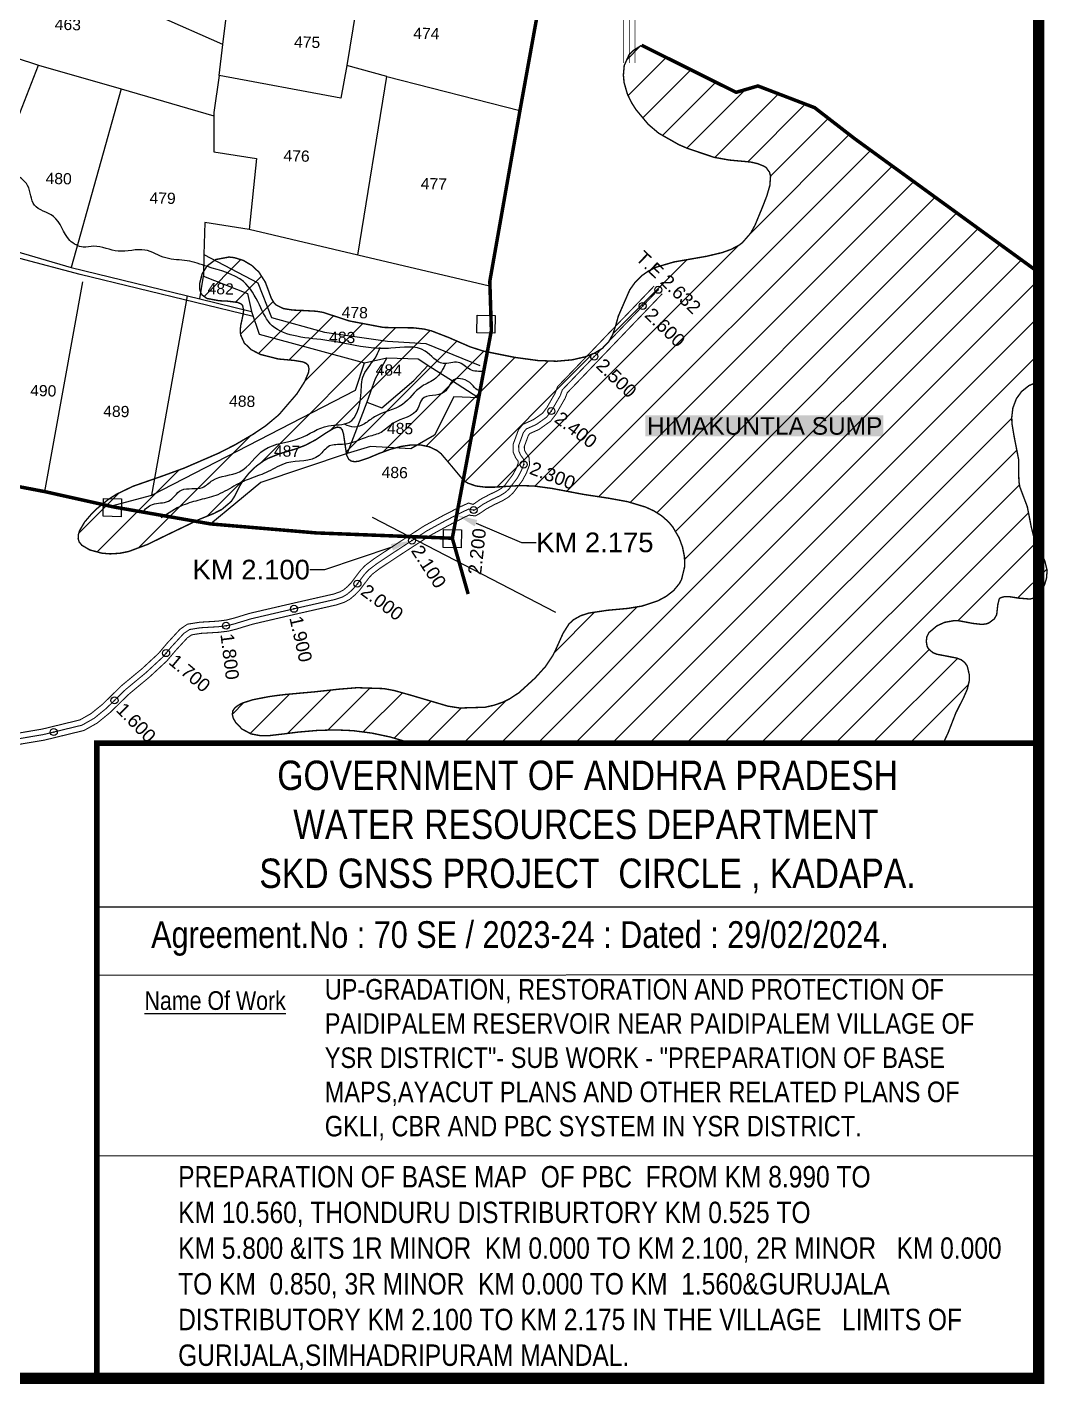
# Model space of a CAD drawing. Header units: inches. Extents: x 184455 to 195646, y 1613050 to 1620483.
# Drawn here: x 188155 to 189611, y 1613178 to 1615114 of the extents above; entities that cross this region are included whole.
import ezdxf
from ezdxf import colors
from ezdxf.entities.mleader import LeaderData, LeaderLine
from ezdxf.enums import TextEntityAlignment as Align
from ezdxf.math import Vec2, Vec3

# ---------------------------------------------------------------- set-up
doc = ezdxf.new("R2010")
doc.units = ezdxf.units.IN
doc.header["$LTSCALE"] = 15
doc.header["$MEASUREMENT"] = 0
doc.header["$PDMODE"] = 32
doc.header["$PDSIZE"] = 10
doc.linetypes.add('HIDDEN2', pattern=[0.1875, 0.125, -0.0625])
for name, color, linetype in [('BOUNDRY STONES', 240, 'Continuous'), ('CANAL1', 7, 'Continuous'), ('CSMark', 72, 'Continuous'), ('FRAME 025', 7, 'Continuous'), ('PAPER SIZE', 5, 'Continuous'), ('PLOTS', 7, 'Continuous'), ('PLOTS NO', 7, 'Continuous'), ('STREAMS', 4, 'Continuous'), ('STRUCTURE', 5, 'Continuous'), ('text2', 7, 'Continuous'), ('TITLEBLOCK', 7, 'Continuous'), ('VILLAGE BOUNDRY', 5, 'Continuous'), ('VILLAGE STONES', 240, 'Continuous')]:
    doc.layers.add(name, color=color, linetype=linetype)
doc.styles.add('ARIALN', font='ARIALN.TTF')
doc.styles.get("Standard").update_dxf_attribs({"font": 'arial.ttf'})

msp = doc.modelspace()

# ---------------------------------------------------------------- hatches: boundary and pattern name
at = {"layer": 'text2'}
h = msp.add_hatch(dxfattribs=at)
h.set_pattern_fill('ANSI31', color=5, scale=300)
h.paths.add_polyline_path([(189029.9, 1614518.4), (189378.1, 1614518.4), (189378.1, 1614569.9), (189029.9, 1614569.9)], flags=24)
h.paths.add_polyline_path([(189597.4, 1614605.9), (189597.4, 1614765.1), (189278, 1614999), (189197.1, 1615030), (189166, 1615020.9), (189031.2, 1615088.1), (189019.8, 1615080.8), (189013.5, 1615074.9), (189006.4, 1615059.2), (189005.2, 1615045.3), (189006.2, 1615034.9), (189010.8, 1615018.7), (189016.5, 1615006.8), (189022.9, 1614996.6), (189040.6, 1614975.3), (189055.5, 1614962.6), (189084.4, 1614946.2), (189096.7, 1614940.9), (189134.5, 1614928.2), (189156.1, 1614924.3), (189186.5, 1614921.5), (189196.6, 1614919.2), (189205.8, 1614915.5), (189208.9, 1614913.4), (189213.6, 1614907), (189215.1, 1614901.4), (189214.1, 1614888.1), (189209.8, 1614873.2), (189203.8, 1614857.7), (189192.9, 1614831.3), (189186.7, 1614820), (189174.9, 1614806.4), (189169.9, 1614802.7), (189158.7, 1614796.8), (189146.1, 1614792.3), (189123.8, 1614787), (189077.3, 1614778.9), (189052.2, 1614771.5), (189040.9, 1614766), (189031.5, 1614759.4), (189021.9, 1614749.8), (189014.3, 1614739.2), (188998, 1614701.7), (188994.2, 1614688.1), (188990, 1614675.5), (188984.1, 1614664.7), (188975, 1614655.5), (188963.6, 1614648.6), (188950.7, 1614643.6), (188932.2, 1614639.3), (188909.8, 1614637.3), (188883.4, 1614638.3), (188850.2, 1614642.8), (188805.7, 1614651.7), (188786.7, 1614657.8), (188756.1, 1614671.1), (188731.5, 1614680.6), (188720.8, 1614683.2), (188706, 1614684.9), (188679.5, 1614685.2), (188663.1, 1614685.5), (188614.6, 1614694.7), (188576.8, 1614707), (188567.3, 1614708.6), (188548.1, 1614709.7), (188533.5, 1614710.3), (188520.4, 1614712.4), (188509.9, 1614717.5), (188507.2, 1614720.1), (188503.1, 1614727), (188494.5, 1614750.1), (188485.4, 1614764.4), (188475.1, 1614774), (188463.2, 1614781.1), (188450.2, 1614785.1), (188442.6, 1614785.9), (188423.8, 1614782.4), (188411.4, 1614773.2), (188404.4, 1614762), (188400.7, 1614747.5), (188400.8, 1614740.6), (188402.5, 1614734.7), (188404.5, 1614731.7), (188411.1, 1614726.9), (188428.7, 1614723.6), (188440.9, 1614723), (188455, 1614721.2), (188460, 1614719), (188462.2, 1614716.7), (188463.5, 1614709.9), (188462.7, 1614703.5), (188459.5, 1614688.8), (188458.7, 1614682), (188459.3, 1614674.9), (188464.5, 1614663.3), (188474.1, 1614654), (188487.1, 1614647.1), (188513, 1614640.5), (188535.2, 1614638.5), (188548.4, 1614636.3), (188553, 1614634.1), (188555.7, 1614631.3), (188556.8, 1614626.5), (188556, 1614621), (188550.5, 1614608), (188539.6, 1614590.9), (188513.8, 1614560.9), (188494.5, 1614544.8), (188477.2, 1614533.2), (188451.5, 1614518.2), (188427.8, 1614506.1), (188378.4, 1614484.7), (188346.7, 1614473.2), (188305.5, 1614458.8), (188282.1, 1614447.5), (188270.4, 1614440), (188254.3, 1614427), (188247.1, 1614420), (188236.7, 1614407.8), (188229.5, 1614395.5), (188227.8, 1614389.6), (188227.6, 1614384.1), (188228.9, 1614379.7), (188232.8, 1614374.8), (188244.2, 1614368.1), (188261.3, 1614363.5), (188273, 1614362.5), (188286.7, 1614363.3), (188299.6, 1614365.9), (188327.1, 1614376.2), (188347.4, 1614386.2), (188401, 1614412), (188420.6, 1614419.9), (188432.6, 1614426), (188446, 1614437.4), (188450.3, 1614444), (188458.7, 1614460.5), (188463.2, 1614467.6), (188471.7, 1614478.3), (188481.5, 1614487.6), (188492.2, 1614495.3), (188498, 1614498.6), (188514.7, 1614505.3), (188538.8, 1614512.5), (188551.7, 1614517.5), (188566.1, 1614525.1), (188579.3, 1614533.9), (188592, 1614541.6), (188597.3, 1614543.3), (188601.9, 1614542.4), (188604.2, 1614539.4), (188606, 1614533.7), (188610.4, 1614503.6), (188613.5, 1614497.4), (188616.7, 1614495), (188621.8, 1614494), (188627.9, 1614494.7), (188642.3, 1614499.6), (188656.2, 1614505.5), (188673.5, 1614511.9), (188688.5, 1614515.8), (188702.7, 1614517.9), (188716, 1614517.8), (188728.2, 1614515.3), (188739.1, 1614510.1), (188745.1, 1614505.5), (188756.9, 1614491.6), (188777.6, 1614466.9), (188783.5, 1614463.3), (188795.1, 1614459.3), (188808.1, 1614457.7), (188821.9, 1614457.7), (188857.3, 1614459.9), (188877.6, 1614459.3), (188903.5, 1614455.8), (188948.5, 1614447.3), (188983.4, 1614442), (189011, 1614437), (189037, 1614429.2), (189048.9, 1614423.7), (189059.8, 1614416.8), (189069.5, 1614408.2), (189075.5, 1614401.1), (189084.6, 1614385.6), (189089.5, 1614372.3), (189092.3, 1614358.4), (189092.7, 1614344.7), (189088.2, 1614326.1), (189085, 1614320.1), (189076.9, 1614310.2), (189066.4, 1614302), (189054.2, 1614295.4), (189031.6, 1614288), (189011.6, 1614284.7), (188982.4, 1614282), (188955.7, 1614278), (188944.1, 1614274.2), (188933.9, 1614268.4), (188927.7, 1614262.6), (188919.2, 1614249.3), (188908.1, 1614224.5), (188904.6, 1614217.6), (188894, 1614201.7), (188879.2, 1614185.3), (188856.4, 1614164.5), (188842.3, 1614155.3), (188833.7, 1614151.1), (188821.1, 1614146.7), (188808, 1614143.7), (188771.8, 1614142.6), (188754.8, 1614145.3), (188704, 1614160.3), (188678.6, 1614167.5), (188663.3, 1614170.3), (188625.6, 1614171.6), (188598.8, 1614169.4), (188565.1, 1614165.7), (188548.4, 1614164.2), (188523.2, 1614161.9), (188509.1, 1614160.2), (188499.3, 1614158.8), (188476.7, 1614154.4), (188461.7, 1614149.6), (188455.7, 1614146.4), (188451, 1614142.8), (188448.2, 1614138.5), (188447.4, 1614133.4), (188448.8, 1614127.9), (188452.2, 1614122.1), (188461.2, 1614112.6), (188474.3, 1614105.6), (188487.2, 1614103.2), (188500.8, 1614103.3), (188521.3, 1614105.7), (188541.9, 1614108.3), (188568.4, 1614110.6), (188594.5, 1614111.4), (188619.4, 1614110.3), (188646.5, 1614106.8), (188672.4, 1614101.3), (188698, 1614093.8), (188702.3, 1614092.3), (189460.7, 1614092.3), (189462.4, 1614094.6), (189468.1, 1614106.6), (189479.5, 1614135.9), (189490.6, 1614157.7), (189495.8, 1614169.8), (189498.7, 1614182.3), (189498.8, 1614189.1), (189495.7, 1614202.2), (189492.1, 1614207.5), (189487, 1614211.4), (189480.8, 1614213.8), (189466.5, 1614216.6), (189452.3, 1614219.3), (189446.3, 1614221.7), (189439.8, 1614227.8), (189438.4, 1614230.8), (189437.2, 1614237.5), (189438, 1614244), (189441, 1614250.2), (189452.4, 1614259.8), (189463.4, 1614264.8), (189476.5, 1614267.2), (189484, 1614267), (189503.6, 1614263.3), (189516.8, 1614261.8), (189523, 1614262.7), (189526.4, 1614263.9), (189534.1, 1614269.6), (189537.6, 1614275.6), (189539.2, 1614289.8), (189541.2, 1614298.1), (189543.2, 1614299.9), (189548.7, 1614301.5), (189555.8, 1614301.4), (189568.7, 1614299.4), (189585.2, 1614298), (189591.6, 1614299.8), (189596.1, 1614303.1), (189605.6, 1614317.8), (189608.6, 1614327.3), (189609.6, 1614339), (189606.2, 1614352.5), (189594.2, 1614376.7), (189591.2, 1614383.9), (189586.7, 1614402.1), (189581.3, 1614429.7), (189570.6, 1614458.2), (189569.4, 1614465.4), (189568.9, 1614478.6), (189568.8, 1614497.7), (189562.3, 1614531), (189559.4, 1614548.3), (189559.1, 1614557.3), (189560.7, 1614570.5), (189565.6, 1614583.7), (189573.2, 1614594.2), (189583.8, 1614602.6), (189589.9, 1614605.2)])

# ---------------------------------------------------------------- linework, layer by layer
at = {"layer": 'BOUNDRY STONES'}
for points in [[(188796.7, 1614703.2), (188822.4, 1614702.6), (188821.8, 1614677.2), (188796.1, 1614677.7)], [(188263.9, 1614441.6), (188289.6, 1614441), (188289, 1614415.5), (188263.3, 1614416.1)], [(188748.7, 1614397.2), (188774.4, 1614396.6), (188773.8, 1614371.1), (188748.1, 1614371.7)]]:
    msp.add_lwpolyline(points, close=True, dxfattribs=at)
at = {"layer": 'CANAL1', "color": 200}
for points, const_width in [([(189005.7, 1615149.9), (189005.6, 1615062.9)], 1), ([(189021.7, 1615155.4), (189021.6, 1615062.9)], 1), ([(188041.5, 1614089.8), (188176.2, 1614112.5), (188230, 1614125.6), (188245.7, 1614134.5), (188262.3, 1614147.9), (188289.5, 1614174.5), (188318.7, 1614198.7), (188342.3, 1614220.6), (188354.5, 1614235.1), (188372.9, 1614255), (188383.4, 1614262.2), (188401.2, 1614265), (188426.4, 1614266.5), (188438.4, 1614268), (188449.1, 1614270.6), (188472.3, 1614277.7), (188532.5, 1614291.7), (188592, 1614305.2), (188601.2, 1614308.4), (188606.1, 1614311.1), (188611.8, 1614315.9), (188616.9, 1614321.2), (188623.8, 1614330.4), (188630, 1614338.6), (188636.5, 1614345.6), (188648.9, 1614355), (188676, 1614373), (188720.6, 1614402.1), (188748.4, 1614417.3), (188772.2, 1614429.5), (188784.3, 1614435), (188790.6, 1614433.1), (188790.8, 1614433.1), (188792.6, 1614434.2), (188801.3, 1614440.3), (188814.3, 1614447.2), (188824.7, 1614452.1), (188831.5, 1614456.2), (188836, 1614460.2), (188840.9, 1614466.8), (188847.4, 1614475.3), (188852.4, 1614484.4), (188855.2, 1614492), (188855, 1614494.8), (188851.6, 1614499.5), (188848, 1614507.5), (188847.8, 1614518.4), (188851.6, 1614528.6), (188855.5, 1614539.4), (188861.8, 1614547.2), (188871, 1614551.3), (188877.1, 1614554.1), (188883.1, 1614558.3), (188890.1, 1614563.3), (188896.2, 1614571.4), (188902.2, 1614581.9), (188907.8, 1614591.6), (188911.3, 1614601), (188938, 1614628.8), (188953.5, 1614645), (188970.2, 1614662.4), (188986.1, 1614679), (189011.6, 1614705.5), (189032.4, 1614727.2), (189049.2, 1614744.7)], 1.5), ([(188044.4, 1614074.1), (188179.4, 1614096.8), (188236, 1614110.6), (188254.8, 1614121.2), (188272.9, 1614136), (188300.2, 1614162.6), (188329.2, 1614186.7), (188353.9, 1614209.6), (188366.5, 1614224.5), (188383.4, 1614242.8), (188389.5, 1614247), (188402.9, 1614249.1), (188427.9, 1614250.6), (188441.3, 1614252.2), (188453.3, 1614255.2), (188476.4, 1614262.2), (188536.1, 1614276.1), (188596.4, 1614289.8), (188607.8, 1614293.7), (188615.3, 1614297.9), (188622.7, 1614304.2), (188629.1, 1614310.8), (188636.6, 1614320.8), (188642.3, 1614328.3), (188647.3, 1614333.7), (188658.1, 1614341.9), (188684.8, 1614359.6), (188728.9, 1614388.3), (188755.9, 1614403.1), (188779.2, 1614415.1), (188785.5, 1614418), (188787.4, 1614417.4), (188794.2, 1614416.6), (188801.2, 1614420.7), (188809.7, 1614426.6), (188821.4, 1614432.9), (188832.3, 1614438), (188841.1, 1614443.3), (188847.8, 1614449.3), (188853.7, 1614457.1), (188860.9, 1614466.6), (188866.9, 1614477.8), (188871.5, 1614489.8), (188870.5, 1614500.6), (188865.5, 1614507.5), (188864, 1614511.1), (188863.9, 1614515.7), (188866.6, 1614523.1), (188869.6, 1614531.4), (188871.8, 1614534.2), (188877.5, 1614536.7), (188885.1, 1614540.1), (188892.3, 1614545.3), (188901.4, 1614551.7), (188909.6, 1614562.6), (188916.1, 1614574), (188922.3, 1614584.8), (188925.1, 1614592.3), (188949.6, 1614617.7), (188965.1, 1614633.9), (188981.8, 1614651.3), (188997.7, 1614667.9), (189023.2, 1614694.5), (189043.9, 1614716.1), (189060.7, 1614733.6)], 1.5)]:
    msp.add_lwpolyline(points, dxfattribs=dict(at, const_width=const_width))
at = {"layer": 'CANAL1', "color": 1, "linetype": 'HIDDEN2', "ltscale": 4, "const_width": 1}
msp.add_lwpolyline([(189013.7, 1615152.6), (189013.6, 1615062.9)], dxfattribs=at)
at = {"layer": 'CANAL1', "color": 1, "linetype": 'HIDDEN2', "ltscale": 50, "const_width": 1.5}
msp.add_lwpolyline([(188043, 1614081.9), (188177.8, 1614104.7), (188233, 1614118.1), (188250.3, 1614127.9), (188267.6, 1614142), (188294.8, 1614168.6), (188323.9, 1614192.7), (188348.1, 1614215.1), (188360.5, 1614229.8), (188378.1, 1614248.9), (188386.5, 1614254.6), (188402.1, 1614257.1), (188427.1, 1614258.5), (188439.9, 1614260.1), (188451.2, 1614262.9), (188474.3, 1614269.9), (188534.3, 1614283.9), (188594.2, 1614297.5), (188604.5, 1614301), (188610.7, 1614304.5), (188617.3, 1614310.1), (188623, 1614316), (188630.2, 1614325.6), (188636.1, 1614333.5), (188641.9, 1614339.6), (188653.5, 1614348.4), (188680.4, 1614366.3), (188724.7, 1614395.2), (188752.1, 1614410.2), (188775.7, 1614422.3), (188784.9, 1614426.5), (188789, 1614425.3), (188792.5, 1614424.9), (188796.9, 1614427.5), (188805.5, 1614433.5), (188817.8, 1614440.1), (188828.5, 1614445.1), (188836.3, 1614449.8), (188841.9, 1614454.8), (188847.3, 1614462), (188854.1, 1614470.9), (188859.6, 1614481.1), (188863.4, 1614490.9), (188862.7, 1614497.7), (188858.6, 1614503.5), (188856, 1614509.3), (188855.8, 1614517), (188859.1, 1614525.9), (188862.5, 1614535.4), (188866.8, 1614540.7), (188874.2, 1614544), (188881.1, 1614547.1), (188887.7, 1614551.8), (188895.7, 1614557.5), (188902.9, 1614567), (188909.2, 1614578), (188915.1, 1614588.2), (188918.2, 1614596.6), (188943.8, 1614623.3), (188959.3, 1614639.4), (188976, 1614656.9), (188991.9, 1614673.4), (189017.4, 1614700), (189038.1, 1614721.6), (189055, 1614739.2)], dxfattribs=at)
at = {"layer": 'FRAME 025', "lineweight": -3}
msp.add_lwpolyline([(188254, 1613858.9), (189597.4, 1613858.9)], dxfattribs=at)
at = {"layer": 'FRAME 025', "lineweight": -3, "elevation": 4.9}
for points in [[(188254.7, 1613761.4), (189591.9, 1613762.3)], [(188256.8, 1613504.4), (189594.7, 1613503.8)]]:
    msp.add_lwpolyline(points, dxfattribs=at)
at = {"layer": 'PAPER SIZE', "color": 5}
for points, const_width in [([(184462.7, 1619911.9), (189597.4, 1619911.9), (189597.4, 1613186.5), (184462.7, 1613186.5)], 16), ([(189597.4, 1613186.5), (188254, 1613186.5), (188254, 1614092.3), (189597.4, 1614092.3)], 8)]:
    msp.add_lwpolyline(points, close=True, dxfattribs=dict(at, const_width=const_width))
at = {"layer": 'PAPER SIZE'}
msp.add_lwpolyline([(188647, 1614415), (188908.3, 1614279.1)], dxfattribs=at)
at = {"layer": 'PLOTS'}
for points in [[(188433.9, 1615088.9), (188248.5, 1615171.2), (188274.8, 1615240.8)], [(188667.6, 1615043.3), (188610.6, 1615059), (188602, 1615012.7), (188428.7, 1615045), (188433.9, 1615088.9), (188441.8, 1615154.6), (188447.5, 1615188.8), (188464.7, 1615230.5), (188631.8, 1615187.6), (188610.6, 1615059)], [(188109.6, 1615099.1), (188105.3, 1615081.1), (188170.8, 1615059.7), (188288.8, 1615026.1), (188421, 1614987.5)], [(187942.4, 1614851.8), (187951.7, 1614888.1), (188092.2, 1614849.9), (188124.3, 1614939.8), (188170.8, 1615059.7)], [(188428.7, 1615045), (188421, 1614992), (188421.1, 1614935.8), (188482, 1614926.6), (188471.4, 1614825.4)], [(188626.3, 1614788.8), (188667.6, 1615043.3), (188857.7, 1614995.1)], [(188288.8, 1615026.1), (188217.4, 1614771.1)], [(188477.4, 1614701), (188230.4, 1614760.8), (188144.4, 1614784), (187939.3, 1614845.7)], [(188814.1, 1614744.4), (188626.3, 1614788.8), (188471.4, 1614825.4), (188408.4, 1614835.1), (188407, 1614789.4), (188483.6, 1614749.2), (188503.5, 1614699.6), (188579, 1614678.6), (188668.7, 1614665.9), (188723.6, 1614662.5), (188800.3, 1614631.2)], [(188130.2, 1614796.7), (188217.4, 1614771.1), (188401, 1614726.4), (188475, 1614708.4), (188485.6, 1614675.7), (188635.9, 1614635.2), (188667.9, 1614642.2), (188712.7, 1614640.6), (188729.3, 1614630), (188760, 1614610.5), (188798.8, 1614585), (188763.3, 1614586.3), (188735.7, 1614532), (188702, 1614512.5), (188644.6, 1614515.5), (188611.4, 1614505.9), (188488, 1614464.5), (188416.6, 1614405.2)], [(188407, 1614789.4), (188406.1, 1614758.6), (188468.9, 1614734.1), (188475, 1614708.4)], [(188401, 1614726.4), (188406.1, 1614758.6)], [(188180, 1614451.3), (188234.1, 1614750.5)], [(188332.7, 1614446.3), (188383.7, 1614730.6)], [(188667.9, 1614642.2), (188651, 1614612.4), (188639.5, 1614578.8), (188611.4, 1614505.9)], [(188273.6, 1614430.5), (188332.7, 1614446.3), (188623.1, 1614595.8), (188635.9, 1614635.2)], [(188639.5, 1614578.8), (188660.5, 1614570.7), (188706.2, 1614609.8), (188726.7, 1614631.7)]]:
    msp.add_lwpolyline(points, dxfattribs=at)
at = {"layer": 'STREAMS'}
for points in [[(188806.1, 1614622.7), (188786.5, 1614625.5), (188769.7, 1614635.6), (188748.1, 1614634.2), (188722.4, 1614651.8), (188673.7, 1614655.8), (188645.5, 1614656.4), (188585.2, 1614666.6), (188539.3, 1614672.9), (188504.5, 1614687.8), (188486, 1614717.6), (188463.3, 1614750.9), (188412, 1614772.3), (188383, 1614780.6), (188352.5, 1614784.6), (188322.8, 1614795.9), (188284.7, 1614794.3), (188249.9, 1614801.3), (188234.9, 1614800.2), (188215.8, 1614809.6), (188192.2, 1614844), (188165.1, 1614860), (188155.5, 1614887.8), (188135.4, 1614906.3), (188117.6, 1614925.9), (188100.2, 1614946.3), (188077.3, 1614946.1), (188047.1, 1614945.5), (188015.1, 1614960.8), (187971.9, 1614978.1), (187948, 1614990.9), (187930.9, 1615000.2), (187925.4, 1615025.7), (187908.3, 1615059.3), (187878.4, 1615081.2), (187859.9, 1615104.2), (187830.2, 1615143.8), (187789.7, 1615164.3), (187756.1, 1615183.2), (187736.8, 1615217.6), (187705.8, 1615229.1), (187675.8, 1615236.3), (187643.6, 1615249.3), (187610.6, 1615259.7), (187576.4, 1615285.2), (187539.5, 1615306.2), (187516.9, 1615312.3), (187510.5, 1615319.2), (187513.3, 1615338.4), (187510, 1615354.2), (187526.2, 1615385.8), (187527.8, 1615424.1), (187531.1, 1615443.6), (187517.2, 1615472.9), (187517, 1615495.4), (187503, 1615532.2), (187497.4, 1615564), (187493, 1615583.6), (187495.9, 1615603.7), (187478.6, 1615622.4), (187451.9, 1615674.6), (187425.8, 1615712), (187413.2, 1615741.6), (187395.1, 1615770), (187380.2, 1615794.8), (187356.4, 1615807), (187344.1, 1615828.6), (187326.5, 1615842.5), (187314.1, 1615863.1), (187290.9, 1615887.3), (187287, 1615941.7), (187284.6, 1615964.9), (187284, 1615980.2), (187269.2, 1616003.1), (187260.3, 1616026.3), (187237.9, 1616030.9), (187221.8, 1616037.5), (187192.8, 1616049.8), (187188.3, 1616054.9)], [(188318.6, 1614421.4), (188333.5, 1614433.1), (188356.2, 1614437.6), (188374.8, 1614453.3), (188405.1, 1614457.4), (188419.1, 1614467.3), (188457.6, 1614479.5), (188492.9, 1614511), (188543.5, 1614527.4), (188584.5, 1614545.2), (188613.8, 1614550.1), (188630.8, 1614588.8), (188634.8, 1614617.7), (188653.2, 1614645.2), (188658.5, 1614657.6)], [(188752, 1614634.6), (188737.5, 1614613), (188717.7, 1614601.4), (188690, 1614575.7), (188650.1, 1614557.8), (188635.9, 1614548.1), (188621, 1614543.3), (188608.3, 1614547.1)], [(188802.3, 1614595.5), (188796.8, 1614596.6), (188788.7, 1614604.5), (188763.6, 1614610.8), (188749.7, 1614593.1), (188718, 1614583.3), (188712.2, 1614569.9), (188676.9, 1614548.9), (188659.6, 1614535.8), (188641.7, 1614529.7), (188604.7, 1614518.5), (188586.1, 1614516.4), (188571.3, 1614502.9), (188525, 1614492.2), (188498.5, 1614479.8), (188473.9, 1614470.2), (188453, 1614460.9), (188426.9, 1614446.9), (188401.4, 1614439.5), (188377, 1614431.8), (188345.8, 1614413.9)]]:
    msp.add_spline(points, degree=3, dxfattribs=at)
at = {"layer": 'text2', "color": 5}
for points in [[(188702.3, 1614092.3, 2, 2, 0), (188698, 1614093.8, 2, 2, 0), (188672.4, 1614101.3, 2, 2, 0), (188646.5, 1614106.8, 2, 2, 0), (188619.4, 1614110.3, 2, 2, 0), (188594.5, 1614111.4, 2, 2, 0), (188568.4, 1614110.6, 2, 2, 0), (188541.9, 1614108.3, 2, 2, 0), (188521.3, 1614105.7, 2, 2, 0), (188500.8, 1614103.3, 2, 2, 0), (188487.2, 1614103.2, 2, 2, 0), (188474.3, 1614105.6, 2, 2, 0), (188461.2, 1614112.6, 2, 2, 0), (188452.2, 1614122.1, 2, 2, 0), (188448.8, 1614127.9, 2, 2, 0), (188447.4, 1614133.4, 2, 2, 0), (188448.2, 1614138.5, 2, 2, 0), (188451, 1614142.8, 2, 2, 0), (188455.7, 1614146.4, 2, 2, 0), (188461.7, 1614149.6, 2, 2, 0), (188476.7, 1614154.4, 2, 2, 0), (188499.3, 1614158.8, 2, 2, 0), (188509.1, 1614160.2, 2, 2, 0), (188523.2, 1614161.9, 2, 2, 0), (188548.4, 1614164.2, 2, 2, 0), (188565.1, 1614165.7, 2, 2, 0), (188598.8, 1614169.4, 2, 2, 0), (188625.6, 1614171.6, 2, 2, 0), (188663.3, 1614170.3, 2, 2, 0), (188678.6, 1614167.5, 2, 2, 0), (188704, 1614160.3, 2, 2, 0), (188754.8, 1614145.3, 2, 2, 0), (188771.8, 1614142.6, 2, 2, 0), (188808, 1614143.7, 2, 2, 0), (188821.1, 1614146.7, 2, 2, 0), (188833.7, 1614151.1, 2, 2, 0), (188842.3, 1614155.3, 2, 2, 0), (188856.4, 1614164.5, 2, 2, 0), (188879.2, 1614185.3, 2, 2, 0), (188894, 1614201.7, 2, 2, 0), (188904.6, 1614217.6, 2, 2, 0), (188908.1, 1614224.5, 2, 2, 0), (188919.2, 1614249.3, 2, 2, 0), (188927.7, 1614262.6, 2, 2, 0), (188933.9, 1614268.4, 2, 2, 0), (188944.1, 1614274.2, 2, 2, 0), (188955.7, 1614278, 2, 2, 0), (188982.4, 1614282, 2, 2, 0), (189011.6, 1614284.7, 2, 2, 0), (189031.6, 1614288, 2, 2, 0), (189054.2, 1614295.4, 2, 2, 0), (189066.4, 1614302, 2, 2, 0), (189076.9, 1614310.2, 2, 2, 0), (189085, 1614320.1, 2, 2, 0), (189088.2, 1614326.1, 2, 2, 0), (189092.7, 1614344.7, 2, 2, 0), (189092.3, 1614358.4, 2, 2, 0), (189089.5, 1614372.3, 2, 2, 0), (189084.6, 1614385.6, 2, 2, 0), (189075.5, 1614401.1, 2, 2, 0), (189069.5, 1614408.2, 2, 2, 0), (189059.8, 1614416.8, 2, 2, 0), (189048.9, 1614423.7, 2, 2, 0), (189037, 1614429.2, 2, 2, 0), (189011, 1614437, 2, 2, 0), (188983.4, 1614442, 2, 2, 0), (188948.5, 1614447.3, 2, 2, 0), (188903.5, 1614455.8, 2, 2, 0), (188877.6, 1614459.3, 2, 2, 0), (188857.3, 1614459.9, 2, 2, 0), (188821.9, 1614457.7, 2, 2, 0), (188808.1, 1614457.7, 2, 2, 0), (188795.1, 1614459.3, 2, 2, 0), (188783.5, 1614463.3, 2, 2, 0), (188777.6, 1614466.9, 2, 2, 0), (188756.9, 1614491.6, 2, 2, 0), (188745.1, 1614505.5, 2, 2, 0), (188739.1, 1614510.1, 2, 2, 0), (188728.2, 1614515.3, 2, 2, 0), (188716, 1614517.8, 2, 2, 0), (188702.7, 1614517.9, 2, 2, 0), (188688.5, 1614515.8, 2, 2, 0), (188673.5, 1614511.9, 2, 2, 0), (188656.2, 1614505.5, 2, 2, 0), (188642.3, 1614499.6, 2, 2, 0), (188627.9, 1614494.7, 2, 2, 0), (188621.8, 1614494, 2, 2, 0), (188616.7, 1614495, 2, 2, 0), (188613.5, 1614497.4, 2, 2, 0), (188610.4, 1614503.6, 2, 2, 0), (188606, 1614533.7, 2, 2, 0), (188604.2, 1614539.4, 2, 2, 0), (188601.9, 1614542.4, 2, 2, 0), (188597.3, 1614543.3, 2, 2, 0), (188592, 1614541.6, 2, 2, 0), (188579.3, 1614533.9, 2, 2, 0), (188566.1, 1614525.1, 2, 2, 0), (188551.7, 1614517.5, 2, 2, 0), (188538.8, 1614512.5, 2, 2, 0), (188514.7, 1614505.3, 2, 2, 0), (188498, 1614498.6, 2, 2, 0), (188492.2, 1614495.3, 2, 2, 0), (188481.5, 1614487.6, 2, 2, 0), (188471.7, 1614478.3, 2, 2, 0), (188463.2, 1614467.6, 2, 2, 0), (188458.7, 1614460.5, 2, 2, 0), (188450.3, 1614444, 2, 2, 0), (188446, 1614437.4, 2, 2, 0), (188432.6, 1614426, 2, 2, 0), (188420.6, 1614419.9, 2, 2, 0), (188401, 1614412, 2, 2, 0), (188347.4, 1614386.2, 2, 2, 0), (188327.1, 1614376.2, 2, 2, 0), (188299.6, 1614365.9, 2, 2, 0), (188286.7, 1614363.3, 2, 2, 0), (188273, 1614362.5, 2, 2, 0), (188261.3, 1614363.5, 2, 2, 0), (188244.2, 1614368.1, 2, 2, 0), (188232.8, 1614374.8, 2, 2, 0), (188228.9, 1614379.7, 2, 2, 0), (188227.6, 1614384.1, 2, 2, 0), (188227.8, 1614389.6, 2, 2, 0), (188229.5, 1614395.5, 2, 2, 0), (188236.7, 1614407.8, 2, 2, 0), (188247.1, 1614420, 2, 2, 0), (188254.3, 1614427, 2, 2, 0), (188270.4, 1614440, 2, 2, 0), (188282.1, 1614447.5, 2, 2, 0), (188305.5, 1614458.8, 2, 2, 0), (188346.7, 1614473.2, 2, 2, 0), (188378.4, 1614484.7, 2, 2, 0), (188427.8, 1614506.1, 2, 2, 0), (188451.5, 1614518.2, 2, 2, 0), (188477.2, 1614533.2, 2, 2, 0), (188494.5, 1614544.8, 2, 2, 0), (188513.8, 1614560.9, 2, 2, 0), (188539.6, 1614590.9, 2, 2, 0), (188550.5, 1614608, 2, 2, 0), (188556, 1614621, 2, 2, 0), (188556.8, 1614626.5, 2, 2, 0), (188555.7, 1614631.3, 2, 2, 0), (188553, 1614634.1, 2, 2, 0), (188548.4, 1614636.3, 2, 2, 0), (188535.2, 1614638.5, 2, 2, 0), (188513, 1614640.5, 2, 2, 0), (188487.1, 1614647.1, 2, 2, 0), (188474.1, 1614654, 2, 2, 0), (188464.5, 1614663.3, 2, 2, 0), (188459.3, 1614674.9, 2, 2, 0), (188458.7, 1614682, 2, 2, 0), (188459.5, 1614688.8, 2, 2, 0), (188462.7, 1614703.5, 2, 2, 0), (188463.5, 1614709.9, 2, 2, 0), (188462.2, 1614716.7, 2, 2, 0), (188460, 1614719, 2, 2, 0), (188455, 1614721.2, 2, 2, 0), (188440.9, 1614723, 2, 2, 0), (188428.7, 1614723.6, 2, 2, 0), (188411.1, 1614726.9, 2, 2, 0), (188404.5, 1614731.7, 2, 2, 0), (188402.5, 1614734.7, 2, 2, 0), (188400.8, 1614740.6, 2, 2, 0), (188400.7, 1614747.5, 2, 2, 0), (188404.4, 1614762, 2, 2, 0), (188411.4, 1614773.2, 2, 2, 0), (188423.8, 1614782.4, 2, 2, 0), (188442.6, 1614785.9, 2, 2, 0), (188450.2, 1614785.1, 2, 2, 0), (188463.2, 1614781.1, 2, 2, 0), (188475.1, 1614774, 2, 2, 0), (188485.4, 1614764.4, 2, 2, 0), (188494.5, 1614750.1, 2, 2, 0), (188503.1, 1614727, 2, 2, 0), (188507.2, 1614720.1, 2, 2, 0), (188509.9, 1614717.5, 2, 2, 0), (188520.4, 1614712.4, 2, 2, 0), (188533.5, 1614710.3, 2, 2, 0), (188548.1, 1614709.7, 2, 2, 0), (188567.3, 1614708.6, 2, 2, 0), (188576.8, 1614707, 2, 2, 0), (188614.6, 1614694.7, 2, 2, 0), (188663.1, 1614685.5, 2, 2, 0), (188679.5, 1614685.2, 2, 2, 0), (188706, 1614684.9, 2, 2, 0), (188720.8, 1614683.2, 2, 2, 0), (188731.5, 1614680.6, 2, 2, 0), (188756.1, 1614671.1, 2, 2, 0), (188786.7, 1614657.8, 2, 2, 0), (188805.7, 1614651.7, 2, 2, 0), (188850.2, 1614642.8, 2, 2, 0), (188883.4, 1614638.3, 2, 2, 0), (188909.8, 1614637.3, 2, 2, 0), (188932.2, 1614639.3, 2, 2, 0), (188950.7, 1614643.6, 2, 2, 0), (188963.6, 1614648.6, 2, 2, 0), (188975, 1614655.5, 2, 2, 0), (188984.1, 1614664.7, 2, 2, 0), (188990, 1614675.5, 2, 2, 0), (188994.2, 1614688.1, 2, 2, 0), (188998, 1614701.7, 2, 2, 0), (189014.3, 1614739.2, 2, 2, 0), (189021.9, 1614749.8, 2, 2, 0), (189031.5, 1614759.4, 2, 2, 0), (189040.9, 1614766, 2, 2, 0), (189052.2, 1614771.5, 2, 2, 0), (189077.3, 1614778.9, 2, 2, 0), (189123.8, 1614787, 2, 2, 0), (189146.1, 1614792.3, 2, 2, 0), (189158.7, 1614796.8, 2, 2, 0), (189169.9, 1614802.7, 2, 2, 0), (189174.9, 1614806.4, 2, 2, 0), (189186.7, 1614820, 2, 2, 0), (189192.9, 1614831.3, 2, 2, 0), (189203.8, 1614857.7, 2, 2, 0), (189209.8, 1614873.2, 2, 2, 0), (189214.1, 1614888.1, 2, 2, 0), (189215.1, 1614901.4, 2, 2, 0), (189213.6, 1614907, 2, 2, 0), (189208.9, 1614913.4, 2, 2, 0), (189205.8, 1614915.5, 2, 2, 0), (189196.6, 1614919.2, 2, 2, 0), (189186.5, 1614921.5, 2, 2, 0), (189156.1, 1614924.3, 2, 2, 0), (189134.5, 1614928.2, 2, 2, 0), (189096.7, 1614940.9, 2, 2, 0), (189084.4, 1614946.2, 2, 2, 0), (189055.5, 1614962.6, 2, 2, 0), (189040.6, 1614975.3, 2, 2, 0), (189022.9, 1614996.6, 2, 2, 0), (189016.5, 1615006.8, 2, 2, 0), (189010.8, 1615018.7, 2, 2, 0), (189006.2, 1615034.9, 2, 2, 0), (189005.2, 1615045.3, 2, 2, 0), (189006.4, 1615059.2, 2, 2, 0), (189013.5, 1615074.9, 2, 2, 0), (189019.8, 1615080.8, 2, 2, 0), (189031.2, 1615088.1, 0, 0, 0), (189166, 1615020.9, 0, 0, 0), (189197.1, 1615030, 0, 0, 0), (189278, 1614999, 0, 0, 0), (189597.4, 1614765.1, 0, 0, 0)], [(189597.4, 1614605.9, 2, 2, 0), (189589.9, 1614605.2, 2, 2, 0), (189583.8, 1614602.6, 2, 2, 0), (189573.2, 1614594.2, 2, 2, 0), (189565.6, 1614583.7, 2, 2, 0), (189560.7, 1614570.5, 2, 2, 0), (189559.1, 1614557.3, 2, 2, 0), (189559.4, 1614548.3, 2, 2, 0), (189562.3, 1614531, 2, 2, 0), (189568.8, 1614497.7, 2, 2, 0), (189568.9, 1614478.6, 2, 2, 0), (189569.4, 1614465.4, 2, 2, 0), (189570.6, 1614458.2, 2, 2, 0), (189581.3, 1614429.7, 2, 2, 0), (189586.7, 1614402.1, 2, 2, 0), (189591.2, 1614383.9, 2, 2, 0), (189594.2, 1614376.7, 2, 2, 0), (189606.2, 1614352.5, 2, 2, 0), (189609.6, 1614339, 2, 2, 0), (189608.6, 1614327.3, 2, 2, 0), (189605.6, 1614317.8, 2, 2, 0), (189596.1, 1614303.1, 2, 2, 0), (189591.6, 1614299.8, 2, 2, 0), (189585.2, 1614298, 2, 2, 0), (189568.7, 1614299.4, 2, 2, 0), (189555.8, 1614301.4, 2, 2, 0), (189548.7, 1614301.5, 2, 2, 0), (189543.2, 1614299.9, 2, 2, 0), (189541.2, 1614298.1, 2, 2, 0), (189539.2, 1614289.8, 2, 2, 0), (189537.6, 1614275.6, 2, 2, 0), (189534.1, 1614269.6, 2, 2, 0), (189526.4, 1614263.9, 2, 2, 0), (189523, 1614262.7, 2, 2, 0), (189516.8, 1614261.8, 2, 2, 0), (189503.6, 1614263.3, 2, 2, 0), (189484, 1614267, 2, 2, 0), (189476.5, 1614267.2, 2, 2, 0), (189463.4, 1614264.8, 2, 2, 0), (189452.4, 1614259.8, 2, 2, 0), (189441, 1614250.2, 2, 2, 0), (189438, 1614244, 2, 2, 0), (189437.2, 1614237.5, 2, 2, 0), (189438.4, 1614230.8, 2, 2, 0), (189439.8, 1614227.8, 2, 2, 0), (189446.3, 1614221.7, 2, 2, 0), (189452.3, 1614219.3, 2, 2, 0), (189466.5, 1614216.6, 2, 2, 0), (189480.8, 1614213.8, 2, 2, 0), (189487, 1614211.4, 2, 2, 0), (189492.1, 1614207.5, 2, 2, 0), (189495.7, 1614202.2, 2, 2, 0), (189498.8, 1614189.1, 2, 2, 0), (189498.7, 1614182.3, 2, 2, 0), (189495.8, 1614169.8, 2, 2, 0), (189490.6, 1614157.7, 2, 2, 0), (189479.5, 1614135.9, 2, 2, 0), (189468.1, 1614106.6, 2, 2, 0), (189462.4, 1614094.6, 2, 2, 0), (189460.7, 1614092.3, 2, 2, 0)]]:
    msp.add_lwpolyline(points, format="xyseb", dxfattribs=at)
at = {"layer": 'text2', "color": 1}
msp.add_lwpolyline([(189031.2, 1615088.1, 5, 5, 0), (189166, 1615020.9, 5, 5, 0), (189197.1, 1615030, 5, 5, 0), (189278, 1614999, 5, 5, 0), (189335.3, 1614954.6, 5, 5, 0), (189597.4, 1614764.1, 5, 5, 0)], format="xyseb", dxfattribs=at)
at = {"layer": 'text2', "color": 3, "linetype": 'Continuous'}
for p in [(189055, 1614739.2), (189032.8, 1614716.1), (188963.6, 1614643.9), (188902.3, 1614566.2), (188863, 1614489.9), (188791.7, 1614425), (188703.6, 1614381.4), (188625.9, 1614319.9), (188535.4, 1614284.1), (188438.5, 1614260), (188353, 1614220.9), (188279.4, 1614153.5), (188192.8, 1614108.3)]:
    msp.add_point(p, dxfattribs=at)
at = {"layer": 'VILLAGE BOUNDRY'}
msp.add_lwpolyline([(188882.1, 1615130, 5, 5, 0), (188857.7, 1614995.1, 5, 5, 0), (188814.7, 1614751.4, 5, 5, 0), (188816.9, 1614681.2, 5, 5, 0), (188761.2, 1614384.8, 5, 5, 0), (188783.8, 1614305.2, 5, 5, 0), (188761.2, 1614384.8, 5, 5, 0), (188567, 1614392.4, 5, 5, 0), (188416.6, 1614405.2, 5, 5, 0), (188277.8, 1614429.5, 5, 5, 0), (188180, 1614451.3, 5, 5, 0), (188088.9, 1614468.7, 5, 5, 0)], format="xyseb", dxfattribs=at)

# ---------------------------------------------------------------- texts
at = {"layer": 'CSMark', "color": 1}
for s, rotation, p in [('T.E 2.632', 316.1812, (189028.1, 1614789.7)), ('2.600', 316.1812, (189040.8, 1614708.5)), ('2.500', 316.1812, (188971.5, 1614636.3)), ('2.400', 322.9179, (188911.1, 1614559.5)), ('2.300', 339.2369, (188873.3, 1614486)), ('2.100', 303.1085, (188709.6, 1614372.2)), ('2.000', 323.1368, (188634.7, 1614313.3)), ('1.900', 282.7817, (188537.9, 1614273.4)), ('1.800', 277.0946, (188439.8, 1614249)), ('1.700', 319.7575, (188361.4, 1614213.8)), ('1.600', 314.3145, (188287.1, 1614145.6))]:
    msp.add_text(s, height=19, rotation=rotation, dxfattribs=at).set_placement(p, align=Align.MIDDLE_LEFT)
msp.add_text('2.200', height=19, rotation=83.7634, dxfattribs=at).set_placement((188800, 1614398.9), align=Align.MIDDLE_RIGHT)
at = {"layer": 'PLOTS NO'}
for s, p in [('463', (188212.9, 1615117.7)), ('474', (188724.2, 1615104.9)), ('475', (188554.2, 1615092.5)), ('476', (188539.1, 1614930.2)), ('480', (188199.8, 1614897.9)), ('477', (188734.9, 1614890.5)), ('479', (188348, 1614870)), ('482', (188430.9, 1614740.7)), ('478', (188622.1, 1614706.8)), ('483', (188604.2, 1614671.4)), ('484', (188670.6, 1614624.8)), ('490', (188177.8, 1614595.3)), ('488', (188461.5, 1614580.3)), ('489', (188282, 1614565.8)), ('485', (188686.7, 1614541.4)), ('487', (188525.4, 1614509.1)), ('486', (188679.1, 1614478.6))]:
    msp.add_text(s, height=16, rotation=358.7483, dxfattribs=at).set_placement(p, align=Align.MIDDLE_CENTER)
at = {"layer": 'STRUCTURE', "color": 5, "insert": (189039, 1614557.5, 34), "char_height": 25, "width": 334.442, "attachment_point": 1, "bg_fill": 1, "box_fill_scale": 1.1, "bg_fill_color": 7, "bg_fill_true_color": 16777215, "bg_fill_transparency": 0}
msp.add_mtext('HIMAKUNTLA SUMP', dxfattribs=at)
at = {"layer": 'TITLEBLOCK', "extrusion": (0.000201441, 0.004807, 0.999988), "style": 'ARIALN'}
msp.add_text('%%UName Of Work', height=26.615, rotation=359.9999, dxfattribs=at).set_placement((188322.2, 1613693.1, 7796.1))
at = {"layer": 'TITLEBLOCK', "extrusion": (0.000201441, 0.004807, 0.999988), "attachment_point": 1, "text_direction": (1, -1e-06, -0.000201), "style": 'ARIALN'}
for s, insert, char_height, width in [('\\pi48.09971;GOVERNMENT OF ANDHRA PRADESH  \\P\\pi70.89363;WATER RESOURCES DEPARTMENT      \\P\\pi22.4762;SKD GNSS PROJECT  CIRCLE , KADAPA.', (188463.5, 1614067.5, -6.4), 41.901, 974.802), ('Agreement.No : 70 SE / 2023-24 : Dated : 29/02/2024.', (188331.7, 1613838.5, -2.1), 38.059, 1228.501), ('UP-GRADATION, RESTORATION AND PROTECTION OF PAIDIPALEM RESERVOIR NEAR PAIDIPALEM VILLAGE OF YSR DISTRICT"- SUB WORK - "PREPARATION OF BASE MAPS,AYACUT PLANS AND OTHER RELATED PLANS OF GKLI, CBR AND PBC SYSTEM IN YSR DISTRICT.', (188579.3, 1613756, -1.3), 29.2762, 945.001), ('PREPARATION OF BASE MAP  OF {\\C1;PBC}  FROM KM 8.990 TO \\PKM 10.560, {\\C1;THONDURU DISTRIBURTORY} KM 0.525 TO \\PKM 5.800 &ITS 1R MINOR  KM 0.000 TO KM 2.100, 2R MINOR   KM 0.000                    TO KM  0.850, 3R MINOR  KM 0.000 TO KM  1.560&{\\C1;GURUJALA                 DISTRIBUTORY }KM 2.100 TO KM 2.175 IN THE VILLAGE   LIMITS OF {\\C1;GURIJALA,SIMHADRIPURAM} MANDAL.', (188370.2, 1613489.2, -4.3), 30.5404, 1394.177)]:
    msp.add_mtext(s, dxfattribs=dict(at, insert=insert, char_height=char_height, width=width))

# ---------------------------------------------------------------- leaders
at = {"layer": 'VILLAGE STONES', "color": 1}
ml = msp.add_multileader_mtext('Standard', dxfattribs=at)
ml.set_content('KM 2.175', color=1)
ml.set_leader_properties()
ml.build(insert=Vec2(0, 0))
ml.multileader.update_dxf_attribs({"dogleg_length": 0.36, "arrow_head_size": 30})
ctx = ml.context
ctx.base_point, ctx.char_height, ctx.arrow_head_size, ctx.landing_gap_size, ctx.plane_origin = Vec3(188880.7, 1614378.6), 28, 30, 0.09, Vec3(188736.9, 1614433.7)
notes = []
notes.append((ctx, [(0, (1, 1, 0), (188859.7, 1614378.6), (1, 0), 21, [(0, [(188767.4, 1614418)], 0, [])])]))
ctx.mtext.insert, ctx.mtext.flow_direction = Vec3(188880.8, 1614392.9), 5
ml = msp.add_multileader_mtext('Standard', dxfattribs=at)
ml.set_content('KM 2.100', color=1)
ml.set_leader_properties()
ml.build(insert=Vec2(0, 0))
ml.multileader.update_dxf_attribs({"dogleg_length": 0.36, "arrow_head_size": 30})
ctx = ml.context
ctx.base_point, ctx.char_height, ctx.arrow_head_size, ctx.landing_gap_size, ctx.plane_origin = Vec3(188395.3, 1614339.8), 28, 30, 0.09, Vec3(188251.5, 1614395)
ctx.text_align_type = 2
notes.append((ctx, [(1, (1, 1, 0), (188579.1, 1614339.8), (-1, 0), 21, [(0, [(188703.6, 1614381.4)], 0, [])])]))
ctx.mtext.insert, ctx.mtext.alignment, ctx.mtext.flow_direction = Vec3(188558.1, 1614354.1), 3, 5
for ctx, leaders in notes:
    for number, flags, end, landing, length, lines in leaders:
        leader = LeaderData()
        leader.index, (leader.has_last_leader_line, leader.has_dogleg_vector, leader.attachment_direction) = number, flags
        leader.last_leader_point, leader.dogleg_vector, leader.dogleg_length = Vec3(end), Vec3(landing), length
        for number, points, colour, breaks in lines:
            line = LeaderLine()
            line.index, line.vertices, line.color, line.breaks = number, Vec3.list(points), colors.encode_raw_color(colour), breaks
            leader.lines.append(line)
        ctx.leaders.append(leader)

doc.saveas('drawing.dxf')
